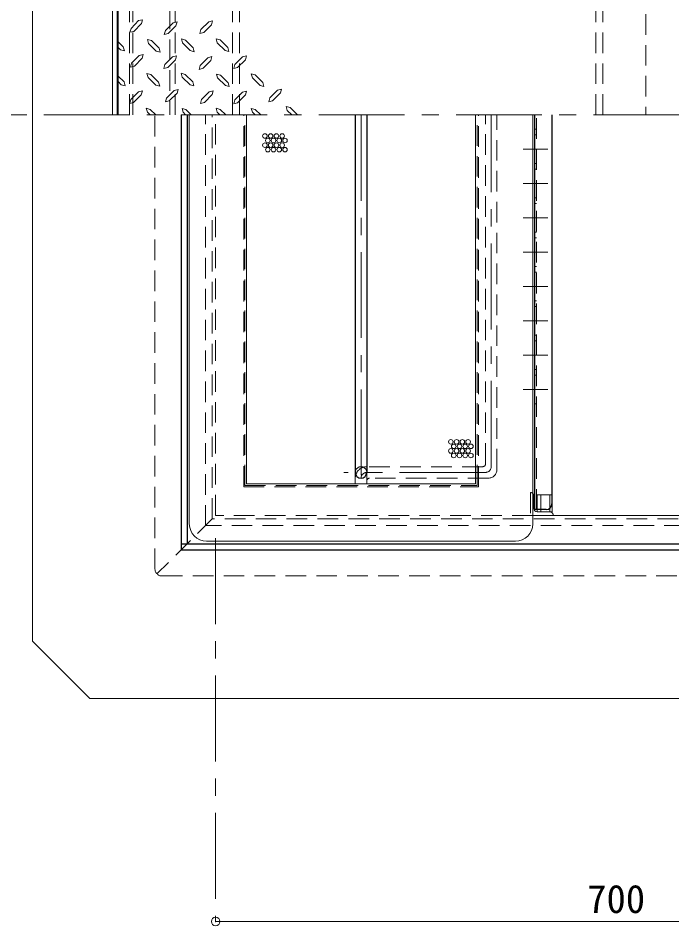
# Model space of a CAD drawing. Units: millimetres at full size, sheet at 1:15; details may follow other scales. Extents: x -3171 to 2904, y -2098 to 2117.
# Drawn here: x -2581 to -2010, y 543 to 1337 of the extents above; entities that cross this region are included whole.
import ezdxf
from ezdxf.enums import TextEntityAlignment as Align

# ---------------------------------------------------------------- set-up
doc = ezdxf.new("R2010")
doc.units = ezdxf.units.MM
doc.header["$LTSCALE"] = 15
doc.header["$PDMODE"] = 32
doc.header["$PDSIZE"] = 7.5
doc.linetypes.add('CHAIN1', pattern=[8, 5, -1, 1, -1])
doc.linetypes.add('DASHED1', pattern=[1.8, 1.2, -0.6])
doc.layers.add('0-0_ﾚｲﾔ1', color=4, linetype='Continuous', lineweight=9)
doc.styles.add('ＭＳ ゴシック', font='')
doc.styles.get('ＭＳ ゴシック').set_extended_font_data('MS Gothic')

msp = doc.modelspace()

# ---------------------------------------------------------------- linework, layer by layer
at = {"layer": '0-0_ﾚｲﾔ1'}
for p, q in [((-2568.38, 1712.05), (-2568.38, 1252.05)), ((-2475.68, 1334.37), (-2482.32, 1327.61)), ((-2475.68, 1334.37), (-2472.25, 1335.22)), ((-2473.11, 1331.9), (-2472.25, 1335.22)), ((-2445.56, 1332.44), (-2442.13, 1333.4)), ((-2443.09, 1329.97), (-2442.13, 1333.4)), ((-2414.47, 1333.29), (-2421.23, 1326.54)), ((-2414.47, 1333.29), (-2411.04, 1334.26)), ((-2412.01, 1330.83), (-2411.04, 1334.26)), ((-2473.11, 1331.9), (-2479.86, 1325.04)), ((-2453.28, 1322.36), (-2452.31, 1325.68)), ((-2445.56, 1332.44), (-2452.31, 1325.68)), ((-2443.09, 1329.97), (-2449.85, 1323.22)), ((-2422.09, 1323.11), (-2421.23, 1326.54)), ((-2412.01, 1330.83), (-2418.76, 1324.08)), ((-2457.78, 1310.25), (-2464.53, 1317)), ((-2449.85, 1323.22), (-2453.28, 1322.36)), ((-2428.09, 1310.68), (-2434.84, 1317.43)), ((-2418.76, 1324.08), (-2422.09, 1323.11)), ((-2397.65, 1310.78), (-2404.4, 1317.54)), ((-2489.08, 1311.43), (-2493.63, 1315.98)), ((-2491.54, 1308.85), (-2493.63, 1310.94)), ((-2489.08, 1311.43), (-2488.11, 1308)), ((-2460.24, 1307.78), (-2467.1, 1314.54)), ((-2457.78, 1310.25), (-2456.92, 1306.82)), ((-2430.55, 1308.21), (-2437.31, 1314.96)), ((-2428.09, 1310.68), (-2427.12, 1307.25)), ((-2400.11, 1308.32), (-2406.97, 1315.07)), ((-2397.65, 1310.78), (-2396.79, 1307.35)), ((-2491.54, 1308.85), (-2488.11, 1308)), ((-2475.14, 1303.92), (-2481.9, 1297.17)), ((-2472.68, 1301.46), (-2479.43, 1294.71)), ((-2475.14, 1303.92), (-2471.71, 1304.89)), ((-2472.68, 1301.46), (-2471.71, 1304.89)), ((-2460.24, 1307.78), (-2456.92, 1306.82)), ((-2446.1, 1302.75), (-2452.74, 1295.99)), ((-2446.1, 1302.75), (-2442.67, 1303.6)), ((-2443.52, 1300.28), (-2442.67, 1303.6)), ((-2430.55, 1308.21), (-2427.12, 1307.25)), ((-2415.12, 1301.99), (-2421.87, 1295.24)), ((-2415.12, 1301.99), (-2411.69, 1302.96)), ((-2412.65, 1299.53), (-2411.69, 1302.96)), ((-2400.11, 1308.32), (-2396.79, 1307.35)), ((-2384.89, 1302.75), (-2391.64, 1295.99)), ((-2384.89, 1302.75), (-2381.46, 1303.6)), ((-2382.43, 1300.28), (-2381.46, 1303.6)), ((-2482.75, 1293.74), (-2481.9, 1297.17)), ((-2479.43, 1294.71), (-2482.75, 1293.74)), ((-2443.52, 1300.28), (-2450.28, 1293.42)), ((-2422.73, 1291.81), (-2421.87, 1295.24)), ((-2382.43, 1300.28), (-2389.18, 1293.42)), ((-2488.43, 1280.77), (-2493.63, 1285.97)), ((-2458.21, 1280.56), (-2464.96, 1287.31)), ((-2428.3, 1280.77), (-2434.95, 1287.42)), ((-2397.43, 1280.13), (-2404.18, 1286.88)), ((-2367.1, 1280.24), (-2373.85, 1286.99)), ((-2490.9, 1278.2), (-2493.63, 1281.32)), ((-2490.9, 1278.2), (-2487.47, 1277.34)), ((-2488.43, 1280.77), (-2487.47, 1277.34)), ((-2460.67, 1278.09), (-2467.43, 1284.84)), ((-2460.67, 1278.09), (-2457.24, 1277.13)), ((-2458.21, 1280.56), (-2457.24, 1277.13)), ((-2430.77, 1278.2), (-2437.52, 1284.95)), ((-2430.77, 1278.2), (-2427.34, 1277.34)), ((-2428.3, 1280.77), (-2427.34, 1277.34)), ((-2399.9, 1277.66), (-2406.76, 1284.42)), ((-2399.9, 1277.66), (-2396.57, 1276.7)), ((-2397.43, 1280.13), (-2396.57, 1276.7)), ((-2369.56, 1277.66), (-2376.32, 1284.52)), ((-2369.56, 1277.66), (-2366.24, 1276.81)), ((-2367.1, 1280.24), (-2366.24, 1276.81)), ((-2475.79, 1272.09), (-2482.54, 1265.34)), ((-2473.32, 1269.62), (-2480.07, 1262.76)), ((-2475.79, 1272.09), (-2472.36, 1272.95)), ((-2473.32, 1269.62), (-2472.36, 1272.95)), ((-2444.7, 1273.48), (-2451.45, 1266.73)), ((-2442.13, 1271.02), (-2448.99, 1264.16)), ((-2444.7, 1273.48), (-2441.27, 1274.34)), ((-2442.13, 1271.02), (-2441.27, 1274.34)), ((-2413.94, 1272.2), (-2420.69, 1265.44)), ((-2411.47, 1269.73), (-2418.23, 1262.87)), ((-2413.94, 1272.2), (-2410.51, 1273.05)), ((-2411.47, 1269.73), (-2410.51, 1273.05)), ((-2385, 1271.88), (-2391.64, 1265.12)), ((-2382.43, 1269.41), (-2389.18, 1262.55)), ((-2385, 1271.88), (-2381.57, 1272.73)), ((-2382.43, 1269.41), (-2381.57, 1272.73)), ((-2354.34, 1273.7), (-2361.1, 1266.94)), ((-2351.77, 1271.23), (-2358.63, 1264.37)), ((-2354.34, 1273.7), (-2350.91, 1274.55)), ((-2351.77, 1271.23), (-2350.91, 1274.55)), ((-2421.55, 1262.01), (-2420.69, 1265.44)), ((-2418.23, 1262.87), (-2421.55, 1262.01)), ((-2392.61, 1261.69), (-2391.64, 1265.12)), ((-2389.18, 1262.55), (-2392.61, 1261.69)), ((-2361.95, 1263.51), (-2361.1, 1266.94)), ((-2358.63, 1264.37), (-2361.95, 1263.51)), ((-2465.71, 1252.05), (-2468.07, 1254.4)), ((-2460.78, 1252.05), (-2465.6, 1256.87)), ((-2434.63, 1252.05), (-2436.88, 1254.3)), ((-2429.77, 1252.05), (-2434.3, 1256.76)), ((-2399.58, 1252.05), (-2404.4, 1256.87)), ((-2369.03, 1252.05), (-2373.85, 1256.87)), ((-2336.82, 1252.05), (-2343.3, 1258.37)), ((-2127.38, 907.05), (-2127.38, 905.05)), ((-2408.38, 547.05), (-1708.38, 547.05))]:
    msp.add_line(p, q, dxfattribs=at)
at = {"layer": '0-0_ﾚｲﾔ1', "color": 7, "lineweight": 18}
for p, q in [((-2498.38, 1692.05), (-2498.38, 1252.05)), ((-2494.38, 1688.05), (-2494.38, 1252.05)), ((-2568.38, 1252.05), (-2568.38, 792.05)), ((-2431.38, 894.55), (-2431.38, 1252.05)), ((-2381.38, 929.55), (-2381.38, 1252.05)), ((-2181.38, 929.55), (-2181.38, 1252.05)), ((-2131.38, 894.55), (-2131.38, 1252.05)), ((-2286.38, 939.55), (-2286.38, 929.55)), ((-2276.38, 939.55), (-2276.38, 929.55)), ((-2381.38, 929.55), (-2181.38, 929.55)), ((-2130.38, 908.05), (-2130.38, 919.05)), ((-2114.63, 920.05), (-2114.26, 920.05)), ((-2114.26, 905.05), (-2114.26, 920.05)), ((-2127.38, 905.05), (-2114.26, 905.05)), ((-2116.38, 905.05), (-2116.38, 908.25)), ((-1008.38, 902.05), (-2131.38, 902.05)), ((-2146.38, 879.55), (-2416.38, 879.55)), ((-2568.38, 792.05), (-2518.38, 742.05)), ((-898.38, 742.05), (-2518.38, 742.05))]:
    msp.add_line(p, q, dxfattribs=at)
at = {"layer": '0-0_ﾚｲﾔ1', "color": 5, "lineweight": 25}
for p, q in [((-2493.63, 1252.05), (-2493.63, 1687.05)), ((-2438.38, 1252.05), (-2438.38, 872.05)), ((-2433.38, 1252.05), (-2433.38, 877.05)), ((-2286.38, 1252.05), (-2286.38, 939.55)), ((-2276.38, 1252.05), (-2276.38, 939.55)), ((-2129.63, 907.05), (-2129.63, 1252.05)), ((-2114.63, 1252.05), (-2114.63, 912.05)), ((-2119.63, 907.05), (-2129.63, 907.05)), ((-2438.38, 877.05), (-978.38, 877.05)), ((-2438.38, 872.05), (-978.38, 872.05))]:
    msp.add_line(p, q, dxfattribs=at)
at = {"layer": '0-0_ﾚｲﾔ1', "color": 7, "linetype": 'DASHED1', "lineweight": 18}
for p, q in [((-2483.63, 1252.05), (-2483.63, 1675.45)), ((-2443.63, 1252.05), (-2443.63, 1637.05)), ((-2393.63, 1252.05), (-2393.63, 1637.05)), ((-2387.63, 1252.05), (-2387.63, 1637.05)), ((-2076.13, 1252.05), (-2076.13, 1637.05)), ((-2070.13, 1252.05), (-2070.13, 1637.05)), ((-2032.63, 1637.05), (-2032.63, 1252.05)), ((-2128.13, 907.05), (-2128.13, 1252.05))]:
    msp.add_line(p, q, dxfattribs=at)
at = {"layer": '0-0_ﾚｲﾔ1', "linetype": 'DASHED1'}
for p, q in [((-2480.63, 1252.05), (-2480.63, 1674.05)), ((-2448.38, 1642.05), (-2448.38, 1252.05)), ((-2461.38, 855.05), (-2461.38, 1252.05)), ((-2417.38, 893.05), (-2417.38, 1252.05)), ((-2411.38, 899.05), (-2411.38, 1252.05)), ((-2408.38, 902.05), (-2408.38, 1252.05)), ((-2383.88, 927.05), (-2383.88, 1252.05)), ((-2382.88, 928.05), (-2382.88, 1252.05)), ((-2179.88, 928.05), (-2179.88, 1252.05)), ((-2178.88, 927.05), (-2178.88, 1252.05)), ((-2172.63, 947.05), (-2172.63, 1252.05)), ((-2162.63, 942.05), (-2162.63, 1252.05)), ((-2129.63, 1239.55), (-2128.13, 1239.55)), ((-2129.63, 1234.55), (-2128.13, 1234.55)), ((-2129.63, 1209.55), (-2128.13, 1209.55)), ((-2129.63, 1204.55), (-2128.13, 1204.55)), ((-2129.63, 1179.55), (-2128.13, 1179.55)), ((-2129.63, 1174.55), (-2128.13, 1174.55)), ((-2129.63, 1149.55), (-2128.13, 1149.55)), ((-2129.63, 1144.55), (-2128.13, 1144.55)), ((-2129.63, 1119.55), (-2128.13, 1119.55)), ((-2129.63, 1114.55), (-2128.13, 1114.55)), ((-2129.63, 1089.55), (-2128.13, 1089.55)), ((-2129.63, 1084.55), (-2128.13, 1084.55)), ((-2129.63, 1059.55), (-2128.13, 1059.55)), ((-2129.63, 1054.55), (-2128.13, 1054.55)), ((-2129.63, 1029.55), (-2128.13, 1029.55)), ((-2129.63, 1024.55), (-2128.13, 1024.55)), ((-2129.63, 999.55), (-2128.13, 999.55)), ((-2175.13, 944.55), (-2276.38, 944.55)), ((-2170.13, 934.55), (-2273.88, 934.55)), ((-2383.88, 927.05), (-2178.88, 927.05)), ((-2382.88, 928.05), (-2179.88, 928.05)), ((-2133.38, 922.05), (-2133.38, 902.05)), ((-2114.63, 920.05), (-2127.38, 920.05)), ((-2127.38, 920.05), (-2127.38, 907.05)), ((-2124.38, 920.05), (-2124.38, 905.05)), ((-2116.38, 908.25), (-2116.38, 920.05)), ((-2411.38, 899.05), (-2459.63, 850.8)), ((-1005.38, 899.05), (-2411.38, 899.05)), ((-2131.38, 902.05), (-2408.38, 902.05)), ((-999.38, 893.05), (-2417.38, 893.05)), ((-2455.38, 849.05), (-961.38, 849.05))]:
    msp.add_line(p, q, dxfattribs=at)
at = {"layer": '0-0_ﾚｲﾔ1', "linetype": 'CHAIN1'}
for p, q in [((-2918.38, 1252.05), (-448.38, 1252.05)), ((-2281.38, 1252.05), (-2281.38, 929.55)), ((-2167.63, 944.55), (-2167.63, 1252.05)), ((-2139.63, 1222.05), (-2118.13, 1222.05)), ((-2139.63, 1192.05), (-2118.13, 1192.05)), ((-2139.63, 1162.05), (-2118.13, 1162.05)), ((-2139.63, 1132.05), (-2118.13, 1132.05)), ((-2139.63, 1102.05), (-2118.13, 1102.05)), ((-2139.63, 1072.05), (-2118.13, 1072.05)), ((-2139.63, 1042.05), (-2118.13, 1042.05)), ((-2139.63, 1012.05), (-2118.13, 1012.05)), ((-2172.63, 939.55), (-2296.38, 939.55)), ((-2408.38, 882.05), (-2408.38, 547.05))]:
    msp.add_line(p, q, dxfattribs=at)
at = {"layer": '0-0_ﾚｲﾔ1'}
for points in [[(-2479.86, 1325.04), (-2483.29, 1324.18), (-2482.32, 1327.61)], [(-2467.1, 1314.54), (-2467.96, 1317.97), (-2464.53, 1317)], [(-2437.31, 1314.96), (-2438.27, 1318.39), (-2434.84, 1317.43)], [(-2406.97, 1315.07), (-2407.83, 1318.39), (-2404.4, 1317.54)], [(-2450.28, 1293.42), (-2453.71, 1292.56), (-2452.74, 1295.99)], [(-2412.65, 1299.53), (-2419.41, 1292.78), (-2422.73, 1291.81)], [(-2389.18, 1293.42), (-2392.5, 1292.56), (-2391.64, 1295.99)], [(-2467.43, 1284.84), (-2468.39, 1288.17), (-2464.96, 1287.31)], [(-2437.52, 1284.95), (-2438.38, 1288.38), (-2434.95, 1287.42)], [(-2406.76, 1284.42), (-2407.61, 1287.74), (-2404.18, 1286.88)], [(-2376.32, 1284.52), (-2377.28, 1287.85), (-2373.85, 1286.99)], [(-2480.07, 1262.76), (-2483.5, 1261.91), (-2482.54, 1265.34)], [(-2448.99, 1264.16), (-2452.31, 1263.3), (-2451.45, 1266.73)], [(-2468.07, 1254.4), (-2469.03, 1257.83), (-2465.6, 1256.87)], [(-2436.88, 1254.3), (-2437.73, 1257.62), (-2434.3, 1256.76)], [(-2404.61, 1252.05), (-2406.97, 1254.4), (-2407.83, 1257.83), (-2404.4, 1256.87)], [(-2373.96, 1252.05), (-2376.32, 1254.4), (-2377.28, 1257.73), (-2373.85, 1256.87)], [(-2341.91, 1252.05), (-2345.77, 1255.9), (-2346.73, 1259.33), (-2343.3, 1258.37)]]:
    msp.add_lwpolyline(points, dxfattribs=at)
for centre in [(-2365.32, 1233.6), (-2362.82, 1229.6), (-2360.32, 1233.6), (-2357.82, 1229.6), (-2355.32, 1233.6), (-2352.82, 1229.6), (-2350.32, 1233.6), (-2347.82, 1229.6), (-2365.32, 1225.6), (-2362.82, 1221.6), (-2360.32, 1225.6), (-2357.82, 1221.6), (-2355.32, 1225.6), (-2352.82, 1221.6), (-2350.32, 1225.6), (-2347.82, 1221.6), (-2202.86, 966.34), (-2197.86, 966.34), (-2192.86, 966.34), (-2187.86, 966.34), (-2202.86, 958.34), (-2200.36, 962.34), (-2197.86, 958.34), (-2195.36, 962.34), (-2192.86, 958.34), (-2190.36, 962.34), (-2187.86, 958.34), (-2185.36, 962.34), (-2200.36, 954.34), (-2195.36, 954.34), (-2190.36, 954.34), (-2185.36, 954.34)]:
    msp.add_circle(centre, 2, dxfattribs=at)
at = {"layer": '0-0_ﾚｲﾔ1', "linetype": 'DASHED1'}
for centre, radius, start, end in [((-2276.38, 934.55), 10, 90, 180), ((-2175.13, 947.05), 2.5, 270, 0), ((-2170.13, 942.05), 7.5, 270, 0), ((-2273.88, 932.05), 2.5, 90, 180), ((-2133.38, 919.05), 3, 48.18968, 90), ((-2455.38, 855.05), 6, 180, 270)]:
    msp.add_arc(centre, radius, start, end, dxfattribs=at)
at = {"layer": '0-0_ﾚｲﾔ1', "color": 7, "linetype": 'DASHED1', "lineweight": 18}
msp.add_arc((-2281.38, 939.55), 5, 0, 180, dxfattribs=at)
at = {"layer": '0-0_ﾚｲﾔ1', "linetype": 'CHAIN1'}
for centre, start, end in [((-2172.63, 944.55), 270, 0), ((-2276.38, 934.55), 90, 180)]:
    msp.add_arc(centre, 5, start, end, dxfattribs=at)
at = {"layer": '0-0_ﾚｲﾔ1', "color": 5, "lineweight": 25}
for centre, start in [((-2281.38, 939.55), 180), ((-2119.63, 912.05), 270)]:
    msp.add_arc(centre, 5, start, 0, dxfattribs=at)
at = {"layer": '0-0_ﾚｲﾔ1', "color": 7, "lineweight": 18}
for centre, radius, start, end in [((-2133.38, 919.05), 3, 0, 48.18968), ((-2127.38, 908.05), 3, 180, 270), ((-2116.38, 902.05), 3, 0, 90), ((-2416.38, 894.55), 15, 180, 270), ((-2146.38, 894.55), 15, 270, 0)]:
    msp.add_arc(centre, radius, start, end, dxfattribs=at)
at = {"layer": '0-0_ﾚｲﾔ1', "color": 1}
msp.add_point((-2408.38, 547.05), dxfattribs=at)

# ---------------------------------------------------------------- texts
at = {"layer": '0-0_ﾚｲﾔ1', "color": 7, "style": 'ＭＳ ゴシック'}
msp.add_text('700', height=24.74, dxfattribs=at).set_placement((-2083.7, 547.05), align=Align.BOTTOM_LEFT)

doc.saveas('drawing.dxf')
